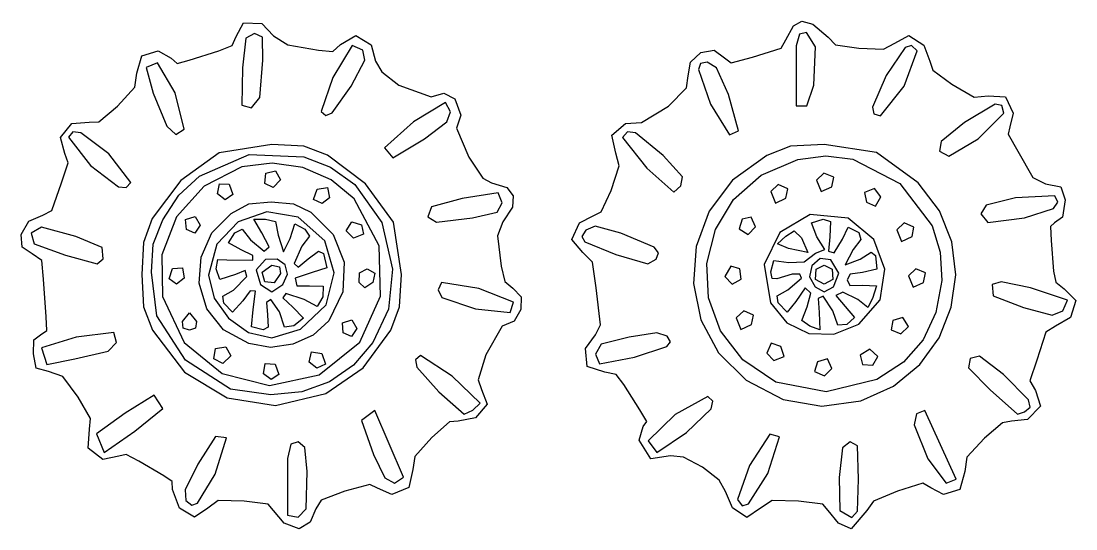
# Model space of a CAD drawing. Extents: x 1.4 to 78.7, y 1.5 to 53.2.
# Drawn here: x 6.37 to 29.73, y 41.98 to 53.22 of the extents above; entities that cross this region are included whole.
import ezdxf

# ---------------------------------------------------------------- set-up
doc = ezdxf.new("R2010")
doc.units = 0

msp = doc.modelspace()

# ---------------------------------------------------------------- linework, layer by layer
at = {"layer": 'Image'}
for p, q in [((11.129425, 52.873886), (11.294198, 53.182842)), ((11.294198, 53.182842), (11.699982, 53.161459)), ((11.699982, 53.161459), (11.960375, 52.895362)), ((23.305694, 52.801352), (23.472866, 53.111509)), ((23.472866, 53.111509), (23.6566, 53.217936)), ((23.6566, 53.217936), (23.903321, 53.153743)), ((23.903321, 53.153743), (24.237184, 52.859048)), ((11.039791, 52.676715), (11.129425, 52.873886)), ((11.347128, 52.841795), (11.27568, 52.182132)), ((11.537042, 52.944131), (11.347128, 52.841795)), ((11.717555, 52.866234), (11.537042, 52.944131)), ((11.723349, 52.351465), (11.717555, 52.866234)), ((11.960375, 52.895362), (12.277874, 52.691887)), ((13.442216, 52.702283), (13.782317, 52.899118)), ((13.782317, 52.899118), (14.124441, 52.694276)), ((23.199861, 52.616771), (23.305694, 52.801352)), ((23.607099, 52.929188), (23.530075, 52.67331)), ((23.761976, 52.969642), (23.607099, 52.929188)), ((23.962008, 52.651871), (23.761976, 52.969642)), ((24.237184, 52.859048), (24.40468, 52.696377)), ((25.716703, 52.730598), (26.026887, 52.901798)), ((26.026887, 52.901798), (26.356, 52.685854)), ((9.043926, 52.449926), (9.406035, 52.557061)), ((9.406035, 52.557061), (9.689612, 52.400866)), ((10.092496, 52.354223), (10.748426, 52.560617)), ((10.748426, 52.560617), (11.039791, 52.676715)), ((12.277874, 52.691887), (12.953432, 52.573203)), ((12.953432, 52.573203), (13.274624, 52.546545)), ((13.274624, 52.546545), (13.442216, 52.702283)), ((13.703505, 52.681281), (13.275153, 51.970966)), ((13.934015, 52.578589), (13.703505, 52.681281)), ((13.978688, 52.352899), (13.934015, 52.578589)), ((14.124441, 52.694276), (14.217835, 52.334444)), ((21.421799, 52.520549), (21.714522, 52.571824)), ((21.714522, 52.571824), (21.944926, 52.405201)), ((22.561738, 52.419164), (23.199861, 52.616771)), ((23.530075, 52.67331), (23.534398, 51.346651)), ((23.921597, 51.802094), (23.962008, 52.651871)), ((24.40468, 52.696377), (24.921118, 52.616404)), ((24.921118, 52.616404), (25.462525, 52.597482)), ((25.462525, 52.597482), (25.716703, 52.730598)), ((25.941476, 52.633044), (25.527042, 52.014846)), ((25.919882, 51.775618), (26.206986, 52.557885)), ((26.083491, 52.674662), (25.941476, 52.633044)), ((26.206986, 52.557885), (26.083491, 52.674662)), ((26.356, 52.685854), (26.488677, 52.334295)), ((8.929306, 52.062848), (9.043926, 52.449926)), ((9.689612, 52.400866), (9.82236, 52.282199)), ((9.82236, 52.282199), (10.092496, 52.354223)), ((11.653122, 51.525966), (11.723349, 52.351465)), ((13.680372, 51.779966), (13.978688, 52.352899)), ((14.217835, 52.334444), (14.35453, 52.097013)), ((21.189538, 52.312114), (21.421799, 52.520549)), ((21.944926, 52.405201), (22.090084, 52.291935)), ((22.090084, 52.291935), (22.561738, 52.419164)), ((26.488677, 52.334295), (26.559145, 52.135639)), ((9.38736, 52.295296), (9.14202, 52.188792)), ((9.14202, 52.188792), (9.29767, 51.621794)), ((9.782936, 51.628273), (9.38736, 52.295296)), ((11.27568, 52.182132), (11.259509, 51.356633)), ((14.35453, 52.097013), (14.732397, 51.804033)), ((21.140521, 52.007262), (21.189538, 52.312114)), ((21.411573, 52.277718), (21.372486, 52.147664)), ((21.372486, 52.147664), (21.633494, 51.376777)), ((21.557915, 52.309132), (21.411573, 52.277718)), ((21.770892, 52.18316), (21.557915, 52.309132)), ((22.032956, 51.596551), (21.770892, 52.18316)), ((26.559145, 52.135639), (26.976552, 51.821869)), ((8.884773, 51.75962), (8.929306, 52.062848)), ((13.275153, 51.970966), (13.012024, 51.21928)), ((21.101957, 51.744452), (21.140521, 52.007262)), ((25.527042, 52.014846), (25.223502, 51.311452)), ((8.50118, 51.338929), (8.884773, 51.75962)), ((9.29767, 51.621794), (9.59768, 50.890967)), ((9.983423, 50.830064), (9.782936, 51.628273)), ((13.25922, 51.185845), (13.680372, 51.779966)), ((13.680372, 51.779966), (13.680372, 51.779966)), ((14.732397, 51.804033), (15.451722, 51.540434)), ((15.451722, 51.540434), (15.732152, 51.625692)), ((15.732152, 51.625692), (15.975989, 51.498751)), ((20.706056, 51.335441), (21.101957, 51.744452)), ((23.766888, 51.346168), (23.921597, 51.802094)), ((23.921597, 51.802094), (23.921597, 51.802094)), ((25.398534, 51.124699), (25.919882, 51.775618)), ((25.919882, 51.775618), (25.919882, 51.775618)), ((26.976552, 51.821869), (27.473581, 51.536683)), ((11.47296, 51.29722), (11.653121, 51.525966)), ((11.653121, 51.525966), (11.653122, 51.525966)), ((15.769602, 51.420607), (15.057514, 50.986119)), ((15.879839, 51.207433), (15.769602, 51.420607)), ((15.975989, 51.498751), (16.105337, 51.135384)), ((22.25174, 50.792218), (22.032956, 51.596551)), ((27.473581, 51.536683), (27.780585, 51.568356)), ((27.780585, 51.568356), (28.163204, 51.544414)), ((28.163204, 51.544414), (28.334029, 51.179184)), ((8.089681, 50.98761), (8.50118, 51.338929)), ((11.259509, 51.356633), (11.47296, 51.29722)), ((13.012024, 51.21928), (13.120591, 51.12975)), ((13.120591, 51.12975), (13.25922, 51.185845)), ((15.794292, 50.985956), (15.879839, 51.207433)), ((20.109608, 50.973694), (20.706056, 51.335441)), ((21.633494, 51.376777), (22.05183, 50.700467)), ((23.534398, 51.346651), (23.766888, 51.346168)), ((25.223502, 51.311452), (25.253068, 51.166463)), ((25.253068, 51.166463), (25.398534, 51.124699)), ((27.93647, 51.381099), (27.256005, 50.976639)), ((27.558426, 50.615801), (28.129925, 51.178242)), ((28.08559, 51.353628), (27.93647, 51.381099)), ((28.129925, 51.178242), (28.08559, 51.353628)), ((28.334029, 51.179184), (28.265431, 50.875397)), ((7.243307, 50.639942), (7.493168, 50.951489)), ((7.493168, 50.951489), (7.878906, 50.985027)), ((7.878906, 50.985027), (8.089681, 50.98761)), ((15.057514, 50.986119), (14.415705, 50.412429)), ((15.301216, 50.613448), (15.794292, 50.985956)), ((16.105337, 51.135384), (16.01255, 50.851749)), ((19.450796, 50.692374), (19.750664, 50.955026)), ((19.750664, 50.955026), (20.109608, 50.973694)), ((27.256005, 50.976639), (26.744224, 50.557892)), ((7.517298, 50.76546), (7.416343, 50.651215)), ((7.691129, 50.745338), (7.517298, 50.76546)), ((8.310259, 50.280059), (7.691129, 50.745338)), ((9.59768, 50.890967), (9.793859, 50.706598)), ((9.793859, 50.706598), (9.983423, 50.830064)), ((9.983423, 50.830064), (9.983423, 50.830064)), ((16.01255, 50.851749), (16.280592, 50.208446)), ((19.534935, 50.299313), (19.450796, 50.692374)), ((19.795769, 50.767008), (19.689377, 50.641789)), ((19.972316, 50.74653), (19.795769, 50.767008)), ((20.584035, 50.247241), (19.972316, 50.74653)), ((22.05183, 50.700467), (22.25174, 50.792218)), ((22.25174, 50.792218), (22.25174, 50.792218)), ((28.265431, 50.875397), (28.222757, 50.713464)), ((28.222757, 50.713464), (28.436354, 50.337302)), ((7.336788, 50.287365), (7.243307, 50.639942)), ((7.416343, 50.651215), (7.905833, 50.020211)), ((11.918041, 50.488373), (10.756651, 50.303862)), ((12.630142, 50.447894), (11.918041, 50.488373)), ((13.156251, 50.254938), (12.630142, 50.447894)), ((14.602973, 50.192468), (15.301216, 50.613448)), ((15.301216, 50.613448), (15.301216, 50.613448)), ((19.689377, 50.641789), (20.2212, 49.965196)), ((23.403599, 50.448168), (22.882361, 50.246209)), ((24.152359, 50.48708), (23.403599, 50.448168)), ((25.308062, 50.313308), (24.152359, 50.48708)), ((26.744224, 50.557892), (26.702666, 50.342534)), ((26.914123, 50.230078), (27.558426, 50.615801)), ((27.558426, 50.615801), (27.558426, 50.615801)), ((7.414172, 50.085018), (7.336788, 50.287365)), ((8.799749, 49.649054), (8.310259, 50.280059)), ((10.756651, 50.303862), (9.908542, 49.690032)), ((10.319476, 49.7903), (11.421601, 50.267873)), ((11.421601, 50.267873), (12.630593, 50.217549)), ((12.630593, 50.217549), (13.217418, 49.983749)), ((13.997809, 49.6198), (13.156251, 50.254938)), ((14.415705, 50.412429), (14.602973, 50.192468)), ((19.615774, 50.013014), (19.534935, 50.299313)), ((21.015055, 49.769832), (20.584035, 50.247241)), ((22.882361, 50.246209), (22.123745, 49.700232)), ((23.569195, 50.159216), (24.187581, 50.236834)), ((24.187581, 50.236834), (24.784081, 50.162214)), ((26.234836, 49.64278), (25.308062, 50.313308)), ((26.702666, 50.342534), (26.914123, 50.230078)), ((28.436354, 50.337302), (28.771332, 49.754501)), ((7.260935, 49.638181), (7.414172, 50.085018)), ((7.905833, 50.020211), (8.524963, 49.554932)), ((11.260474, 49.99019), (10.420781, 49.564829)), ((11.929293, 50.077425), (11.260474, 49.99019)), ((12.607708, 49.976887), (11.929293, 50.077425)), ((13.217418, 49.983749), (13.761663, 49.605164)), ((16.280592, 50.208446), (16.596958, 49.740391)), ((19.434486, 49.471296), (19.615774, 50.013014)), ((22.753789, 49.811372), (23.569195, 50.159216)), ((24.784081, 50.162214), (25.829444, 49.625138)), ((9.866236, 49.364227), (10.319476, 49.7903)), ((11.767195, 49.62449), (11.79033, 49.85265)), ((11.79033, 49.85265), (12.00075, 49.905179)), ((12.00075, 49.905179), (12.113826, 49.706864)), ((13.233587, 49.706255), (12.607708, 49.976887)), ((20.2212, 49.965196), (20.823149, 49.431209)), ((20.977708, 49.569908), (21.015055, 49.769832)), ((22.142724, 49.274516), (22.753789, 49.811372)), ((24.147363, 49.853802), (23.983026, 49.69858)), ((24.362053, 49.761641), (24.147363, 49.853802)), ((24.318614, 49.55376), (24.362053, 49.761641)), ((28.771332, 49.754501), (29.05469, 49.618113)), ((7.051724, 49.028302), (7.260935, 49.638181)), ((8.524963, 49.554932), (8.698795, 49.53481)), ((8.698795, 49.53481), (8.799749, 49.649054)), ((8.799749, 49.649054), (8.799749, 49.649054)), ((9.908542, 49.690032), (9.274132, 48.848504)), ((10.420781, 49.564829), (9.813573, 48.890003)), ((10.71881, 49.393827), (10.760212, 49.618838)), ((10.760212, 49.618838), (10.978801, 49.609325)), ((10.978801, 49.609325), (11.057285, 49.381945)), ((11.950311, 49.537198), (11.767195, 49.62449)), ((11.767195, 49.62449), (11.767195, 49.62449)), ((12.113826, 49.706864), (11.950311, 49.537198)), ((12.92211, 49.502788), (13.156344, 49.538365)), ((13.156344, 49.538365), (13.201939, 49.30916)), ((13.744803, 49.28321), (13.233587, 49.706255)), ((13.761663, 49.605164), (14.357261, 48.760301)), ((14.612193, 48.771528), (13.997809, 49.6198)), ((16.596958, 49.740391), (16.788611, 49.642846)), ((16.788611, 49.642846), (17.123537, 49.533373)), ((17.123537, 49.533373), (17.267101, 49.354609)), ((20.823149, 49.431209), (20.977708, 49.569908)), ((20.977708, 49.569908), (20.977708, 49.569908)), ((22.123745, 49.700232), (21.602113, 49.01012)), ((23.131364, 49.599802), (22.967028, 49.44458)), ((23.346054, 49.507642), (23.131364, 49.599802)), ((23.983026, 49.69858), (24.087289, 49.445653)), ((24.087289, 49.445653), (24.318614, 49.55376)), ((24.318614, 49.55376), (24.318614, 49.55376)), ((25.263909, 49.515135), (25.043661, 49.423092)), ((25.407081, 49.331267), (25.263909, 49.515135)), ((25.829444, 49.625138), (26.541336, 48.68574)), ((26.708195, 49.021673), (26.234836, 49.64278)), ((29.05469, 49.618113), (29.394432, 49.549553)), ((29.394432, 49.549553), (29.486352, 49.263064)), ((9.50901, 48.81899), (9.866236, 49.364227)), ((10.888682, 49.265182), (10.71881, 49.393828)), ((10.71881, 49.393828), (10.71881, 49.393827)), ((11.057285, 49.381945), (10.888682, 49.265182)), ((12.844352, 49.269261), (12.92211, 49.502788)), ((13.201939, 49.30916), (13.032862, 49.180673)), ((14.296426, 48.245453), (13.744803, 49.28321)), ((16.139259, 49.29507), (15.45621, 49.110075)), ((16.930043, 49.419089), (16.139259, 49.29507)), ((17.024825, 49.199909), (16.930043, 49.419089)), ((17.267101, 49.354609), (17.253353, 49.097804)), ((19.213628, 48.999585), (19.434486, 49.471296)), ((22.967028, 49.44458), (23.071291, 49.191654)), ((23.071291, 49.191654), (23.302616, 49.29976)), ((23.302616, 49.29976), (23.346054, 49.507642)), ((23.302616, 49.29976), (23.302616, 49.29976)), ((25.043661, 49.423092), (25.08911, 49.212274)), ((25.286974, 49.123487), (25.407081, 49.331267)), ((25.407081, 49.331267), (25.407081, 49.331267)), ((28.391071, 49.304515), (27.741283, 49.147477)), ((29.257001, 49.355021), (28.391071, 49.304515)), ((29.321775, 49.209961), (29.257001, 49.355021)), ((11.02271, 48.964803), (11.412648, 49.173041)), ((11.412648, 49.173041), (11.910351, 49.218803)), ((11.910351, 49.218803), (12.402578, 49.174774)), ((12.402578, 49.174774), (12.781629, 48.99167)), ((13.032862, 49.180673), (12.844352, 49.269261)), ((12.844352, 49.269261), (12.844352, 49.269261)), ((15.45621, 49.110075), (15.375471, 48.885827)), ((16.908973, 48.988224), (17.024825, 49.199909)), ((17.253353, 49.097804), (17.038028, 48.777056)), ((21.741582, 48.60488), (22.142724, 49.274516)), ((25.08911, 49.212274), (25.286974, 49.123487)), ((27.741283, 49.147477), (27.623688, 48.954299)), ((28.588415, 48.864631), (29.225897, 49.075447)), ((29.225897, 49.075447), (29.321775, 49.209961)), ((29.486352, 49.263064), (29.427485, 48.882395)), ((6.542601, 48.790003), (6.85117, 48.922468)), ((6.85117, 48.922468), (7.051724, 49.028302)), ((9.274132, 48.848504), (9.081677, 48.321967)), ((9.297719, 48.28021), (9.50901, 48.81899)), ((9.813573, 48.890003), (9.489824, 48.048724)), ((10.011862, 48.831503), (10.222423, 48.89273)), ((10.030594, 48.60499), (10.011862, 48.831503)), ((10.222423, 48.89273), (10.33409, 48.705945)), ((10.596856, 48.532152), (11.02271, 48.964803)), ((11.812817, 49.000183), (11.17308, 48.77629)), ((11.698012, 48.536631), (11.520316, 48.837803)), ((11.520316, 48.837803), (11.77781, 48.837803)), ((11.77781, 48.837803), (12.001007, 48.785458)), ((12.50357, 48.877849), (11.812817, 49.000183)), ((13.094668, 48.355144), (12.50357, 48.877849)), ((12.781629, 48.99167), (13.282705, 48.496774)), ((15.375471, 48.885827), (15.570725, 48.767796)), ((15.570725, 48.767796), (16.363036, 48.867688)), ((16.363036, 48.867689), (16.908973, 48.988224)), ((16.363036, 48.867688), (16.363036, 48.867689)), ((18.734316, 48.752477), (19.037124, 48.908716)), ((19.037124, 48.908716), (19.213628, 48.999585)), ((21.602113, 49.01012), (21.313847, 48.22952)), ((22.333352, 48.838902), (22.266075, 48.621041)), ((22.537047, 48.877869), (22.333352, 48.838902)), ((22.628361, 48.663473), (22.537047, 48.877869)), ((23.842851, 48.940037), (23.168957, 48.540744)), ((24.683634, 48.854964), (23.842851, 48.940037)), ((23.874048, 48.758151), (24.129325, 48.837802)), ((24.129325, 48.837802), (24.294697, 48.782087)), ((25.253653, 48.385699), (24.683634, 48.854964)), ((26.981345, 48.33075), (26.708195, 49.021673)), ((27.623688, 48.954299), (27.775297, 48.764164)), ((27.775297, 48.764164), (28.588415, 48.864631)), ((28.588415, 48.864631), (28.588415, 48.864631)), ((29.427485, 48.882395), (29.254119, 48.753137)), ((6.369992, 48.499136), (6.542601, 48.790003)), ((6.823224, 48.656049), (6.590331, 48.527312)), ((7.578592, 48.44985), (6.823224, 48.656049)), ((10.21625, 48.5245), (10.030593, 48.60499)), ((10.030593, 48.60499), (10.030594, 48.60499)), ((10.33409, 48.705945), (10.21625, 48.5245)), ((11.17308, 48.77629), (10.703305, 48.28305)), ((11.10408, 48.532755), (11.267119, 48.61472)), ((11.267119, 48.61472), (11.447, 48.380834)), ((12.001007, 48.785458), (12.06134, 48.484551)), ((12.33103, 48.411196), (12.430854, 48.730888)), ((12.430854, 48.730888), (12.653958, 48.61143)), ((12.653958, 48.61143), (12.75828, 48.457031)), ((13.569039, 48.574745), (13.690944, 48.776757)), ((13.690944, 48.776757), (13.908804, 48.709479)), ((13.908804, 48.709479), (13.947772, 48.505784)), ((14.357261, 48.760301), (14.595292, 47.727113)), ((14.794426, 47.610138), (14.612193, 48.771528)), ((17.038028, 48.777056), (16.917421, 48.469832)), ((18.566249, 48.389366), (18.734316, 48.752477)), ((18.871007, 48.595193), (18.789137, 48.453153)), ((19.077958, 48.683953), (18.871007, 48.595193)), ((19.64989, 48.523058), (19.077958, 48.683953)), ((21.555946, 47.858693), (21.741582, 48.60488)), ((22.266075, 48.621041), (22.468086, 48.499137)), ((22.468086, 48.499137), (22.628361, 48.663473)), ((22.628361, 48.663473), (22.628361, 48.663473)), ((23.30583, 48.456926), (23.488165, 48.57877)), ((23.488165, 48.57877), (23.652436, 48.425522)), ((23.990789, 48.444243), (23.874048, 48.758151)), ((24.294697, 48.782087), (24.273689, 48.448503)), ((24.55989, 48.393996), (24.682887, 48.656935)), ((24.682887, 48.656935), (24.916898, 48.538408)), ((25.925362, 48.753136), (25.761024, 48.597915)), ((25.761024, 48.597915), (25.865287, 48.344988)), ((26.140051, 48.660976), (25.925362, 48.753136)), ((26.096613, 48.453095), (26.140051, 48.660976)), ((26.541336, 48.68574), (26.720995, 48.108218)), ((29.254119, 48.753137), (29.160409, 48.676543)), ((29.160409, 48.676543), (29.17851, 48.36032)), ((6.390844, 48.213447), (6.369992, 48.499136)), ((6.590331, 48.527312), (6.660799, 48.291953)), ((8.164278, 48.211521), (7.578592, 48.44985)), ((10.355422, 47.997565), (10.596856, 48.532152)), ((10.961921, 48.312356), (11.10408, 48.532755)), ((11.447, 48.380834), (11.752963, 48.131485)), ((11.862767, 48.221986), (11.698012, 48.536631)), ((12.06134, 48.484551), (12.182847, 48.109655)), ((12.182847, 48.109655), (12.33103, 48.411196)), ((12.75828, 48.457031), (12.586127, 48.235485)), ((13.302965, 47.648501), (13.094668, 48.355144)), ((13.282705, 48.496774), (13.523862, 47.886552)), ((13.733376, 48.41447), (13.569039, 48.574745)), ((13.569039, 48.574745), (13.569039, 48.574745)), ((13.947772, 48.505784), (13.733376, 48.41447)), ((16.917421, 48.469832), (17.001278, 47.796323)), ((18.807393, 48.097783), (18.566249, 48.389366)), ((18.789137, 48.453153), (18.853268, 48.331396)), ((20.389314, 48.214786), (19.64989, 48.523058)), ((23.168957, 48.540744), (22.822031, 47.830997)), ((23.12048, 48.289187), (23.30583, 48.456926)), ((23.652436, 48.425522), (23.788282, 48.099788)), ((24.16564, 48.161328), (23.990789, 48.444243)), ((24.273689, 48.448503), (24.250487, 48.127075)), ((24.374334, 48.089364), (24.55989, 48.393996)), ((24.96111, 48.387089), (24.791017, 48.164289)), ((24.916898, 48.538408), (24.96111, 48.387089)), ((25.494422, 47.730855), (25.253653, 48.385699)), ((25.865287, 48.344988), (26.096613, 48.453095)), ((26.096613, 48.453095), (26.096613, 48.453095)), ((29.17851, 48.36032), (29.232352, 47.687607)), ((6.617688, 48.066147), (6.390844, 48.213447)), ((6.660799, 48.291953), (7.351604, 48.040737)), ((8.183655, 47.955729), (8.164278, 48.211521)), ((9.081677, 48.321967), (9.040102, 47.610138)), ((9.254761, 47.660115), (9.297719, 48.28021)), ((10.703305, 48.28305), (10.522436, 47.597343)), ((11.245093, 48.159023), (10.961921, 48.312356)), ((11.500632, 48.029046), (11.245093, 48.159023)), ((11.752963, 48.131485), (11.862767, 48.221986)), ((12.586127, 48.235485), (12.417545, 47.855748)), ((12.728883, 47.95504), (12.951508, 48.130706)), ((12.951508, 48.130706), (13.063751, 48.074317)), ((14.327157, 47.129834), (14.296426, 48.245453)), ((18.853268, 48.331396), (19.538032, 48.052295)), ((20.484373, 48.087474), (20.389314, 48.214786)), ((21.313847, 48.22952), (21.25533, 47.412077)), ((23.361253, 48.186314), (23.12048, 48.289187)), ((23.788282, 48.099788), (23.361253, 48.186314)), ((23.361253, 48.186314), (23.361253, 48.186314)), ((23.956213, 48.081704), (24.16564, 48.161328)), ((24.250487, 48.127075), (24.374334, 48.089364)), ((24.791017, 48.164289), (24.61506, 47.828265)), ((27.064118, 47.607426), (26.981345, 48.33075)), ((6.827516, 47.922991), (6.617688, 48.066147)), ((6.868666, 47.505774), (6.827516, 47.922991)), ((7.351604, 48.040737), (8.05755, 47.84464)), ((8.05755, 47.84464), (8.183655, 47.955729)), ((8.183655, 47.955729), (8.183655, 47.955729)), ((9.489824, 48.048724), (9.500506, 47.124002)), ((10.313085, 47.418631), (10.355422, 47.997565)), ((10.690376, 47.738751), (10.72589, 47.946288)), ((10.72589, 47.946288), (10.923209, 47.934785)), ((10.923209, 47.934785), (11.499712, 47.92574)), ((11.499712, 47.92574), (11.500632, 48.029046)), ((11.783445, 47.946393), (11.575704, 47.714271)), ((12.039035, 47.950824), (11.783445, 47.946393)), ((12.214142, 47.822284), (12.039035, 47.950824)), ((12.507512, 47.776971), (12.728883, 47.95504)), ((13.063751, 48.074317), (13.136277, 47.757354)), ((13.523862, 47.886552), (13.494081, 47.227194)), ((19.020879, 47.881906), (18.807393, 48.097783)), ((19.100011, 47.318555), (19.020879, 47.881906)), ((19.538032, 48.052295), (20.249687, 47.845284)), ((20.249687, 47.845284), (20.430557, 47.953053)), ((20.430557, 47.953053), (20.484373, 48.087474)), ((20.430557, 47.953053), (20.430557, 47.953053)), ((22.967028, 47.671635), (23.036157, 47.923177)), ((23.036157, 47.923177), (23.367667, 47.878313)), ((23.367667, 47.878313), (23.710479, 47.893161)), ((23.710479, 47.893161), (23.956213, 48.081704)), ((24.061001, 47.966334), (23.881245, 47.804744)), ((24.300526, 47.939724), (24.061001, 47.966334)), ((24.475452, 47.641168), (24.300526, 47.939724)), ((24.61506, 47.828265), (24.951908, 47.950894)), ((24.951908, 47.950894), (25.192822, 48.103664)), ((25.192822, 48.103664), (25.285367, 48.028974)), ((25.285367, 48.028974), (25.315159, 47.727527)), ((26.720995, 48.108218), (26.755805, 47.481774)), ((9.373298, 46.695569), (9.254761, 47.660115)), ((9.646136, 47.519281), (9.724619, 47.746661)), ((9.724619, 47.746661), (9.943208, 47.756174)), ((9.943208, 47.756174), (9.981782, 47.533481)), ((10.770713, 47.498071), (10.690376, 47.738751)), ((11.332022, 47.697912), (11.117914, 47.612313)), ((11.367709, 47.565659), (11.332022, 47.697912)), ((11.575704, 47.714271), (11.669533, 47.392405)), ((11.706375, 47.666582), (11.92393, 47.821804)), ((11.765746, 47.451989), (11.706375, 47.666582)), ((11.92393, 47.821804), (12.093779, 47.78482)), ((12.093779, 47.78482), (12.11443, 47.632169)), ((12.269678, 47.617302), (12.214142, 47.822284)), ((12.417545, 47.855748), (12.507512, 47.776971)), ((12.816099, 47.652471), (12.438797, 47.528183)), ((13.136277, 47.757354), (12.816099, 47.652471)), ((13.124652, 46.93798), (13.302965, 47.648501)), ((13.855213, 47.43675), (13.865482, 47.645169)), ((13.865482, 47.645169), (14.034705, 47.737138)), ((14.034705, 47.737138), (14.205641, 47.639689)), ((14.595292, 47.727113), (14.501932, 46.841138)), ((17.001278, 47.796323), (17.082571, 47.454469)), ((21.5914, 47.092185), (21.555946, 47.858693)), ((22.086574, 47.794466), (21.950664, 47.568356)), ((22.2832, 47.739089), (22.086574, 47.794466)), ((22.315137, 47.511983), (22.2832, 47.739089)), ((22.822031, 47.830997), (22.96215, 46.984706)), ((22.996709, 47.521883), (22.967028, 47.671635)), ((23.881245, 47.804744), (23.823207, 47.560642)), ((23.962223, 47.504305), (23.970912, 47.727344)), ((23.970912, 47.727344), (24.150357, 47.821804)), ((24.150357, 47.821804), (24.331589, 47.727344)), ((24.331589, 47.727344), (24.344498, 47.504305)), ((24.999025, 47.65247), (24.725973, 47.621224)), ((25.315159, 47.727527), (24.999025, 47.65247)), ((25.389462, 47.052245), (25.494422, 47.730855)), ((26.179361, 47.737138), (26.015023, 47.581916)), ((26.39405, 47.644977), (26.179361, 47.737138)), ((26.350613, 47.437096), (26.39405, 47.644977)), ((29.232352, 47.687607), (29.27945, 47.442009)), ((6.927518, 46.676282), (6.868666, 47.505774)), ((9.040102, 47.610138), (9.080139, 46.898587)), ((9.813093, 47.398471), (9.646136, 47.519281)), ((9.646136, 47.519281), (9.646136, 47.519281)), ((9.981782, 47.533481), (9.813093, 47.398471)), ((10.48452, 46.852939), (10.313085, 47.418631)), ((10.522436, 47.597343), (10.643297, 47.086846)), ((11.117914, 47.612313), (10.770713, 47.498071)), ((11.069438, 47.265206), (11.367709, 47.565659)), ((11.97303, 47.42871), (11.765746, 47.451989)), ((11.765746, 47.451989), (11.765746, 47.451989)), ((12.11443, 47.632169), (11.97303, 47.42871)), ((12.16655, 47.392405), (12.269678, 47.617302)), ((12.438797, 47.528183), (12.477043, 47.35833)), ((13.980628, 47.319296), (13.855213, 47.436752)), ((13.855213, 47.436752), (13.855213, 47.43675)), ((14.158627, 47.437096), (13.980628, 47.319296)), ((14.205641, 47.639689), (14.158627, 47.437096)), ((14.751578, 46.899548), (14.794426, 47.610138)), ((15.680837, 47.437797), (15.603781, 47.269888)), ((16.506441, 47.298433), (15.680837, 47.437797)), ((17.082571, 47.454469), (17.257869, 47.311586)), ((21.25533, 47.412077), (21.422945, 46.611438)), ((21.950664, 47.568356), (22.111304, 47.398471)), ((22.111304, 47.398471), (22.315137, 47.511983)), ((22.315137, 47.511983), (22.315137, 47.511983)), ((23.101893, 47.516774), (22.996709, 47.521883)), ((23.440559, 47.619677), (23.101893, 47.516774)), ((23.343703, 47.275121), (23.64725, 47.533263)), ((23.614288, 47.621429), (23.440559, 47.619677)), ((23.64725, 47.533263), (23.614288, 47.621429)), ((23.823207, 47.560642), (23.948834, 47.339715)), ((24.154362, 47.398471), (23.962223, 47.504305)), ((23.962223, 47.504305), (23.962223, 47.504305)), ((24.344498, 47.504305), (24.154362, 47.398471)), ((24.355884, 47.339715), (24.475452, 47.641168)), ((24.725973, 47.621224), (24.660359, 47.491194)), ((24.660359, 47.491194), (24.720012, 47.366326)), ((26.015023, 47.581916), (26.119286, 47.328989)), ((26.119286, 47.328989), (26.350613, 47.437096)), ((26.350613, 47.437096), (26.350613, 47.437096)), ((26.755805, 47.481774), (26.626209, 46.771478)), ((26.96634, 46.889114), (27.064118, 47.607426)), ((28.073895, 47.449314), (27.870115, 47.388991)), ((28.716418, 47.315765), (28.073895, 47.449314)), ((29.27945, 47.442009), (29.464151, 47.296614)), ((10.839652, 47.133819), (11.069438, 47.265206)), ((11.442475, 47.249664), (11.279241, 47.030044)), ((11.557615, 47.242432), (11.442475, 47.249664)), ((11.505897, 46.835844), (11.557615, 47.242432)), ((11.669533, 47.392405), (11.918041, 47.229139)), ((11.918041, 47.229139), (12.16655, 47.392405)), ((12.16655, 47.392405), (12.16655, 47.392405)), ((12.232536, 47.188997), (12.168401, 47.098901)), ((12.639577, 47.058474), (12.232536, 47.188997)), ((12.477043, 47.35833), (12.756001, 47.361519)), ((12.756001, 47.361519), (13.060447, 47.353618)), ((13.060447, 47.353618), (13.049801, 47.118167)), ((13.494081, 47.227194), (13.18234, 46.584888)), ((15.603781, 47.269888), (15.688113, 47.100649)), ((17.270967, 46.998666), (16.506441, 47.298433)), ((17.257869, 47.311586), (17.438979, 47.119165)), ((19.202477, 46.499966), (19.100011, 47.318555)), ((23.110726, 47.142297), (23.343703, 47.275121)), ((23.733677, 47.313805), (23.522102, 47.015507)), ((23.856935, 47.196117), (23.733677, 47.313805)), ((23.77482, 46.897163), (23.856935, 47.196117)), ((23.948834, 47.339715), (24.152359, 47.229138)), ((24.152359, 47.229138), (24.355884, 47.339715)), ((24.355884, 47.339715), (24.355884, 47.339715)), ((24.565338, 47.221819), (24.406359, 47.150617)), ((24.89602, 47.056057), (24.565338, 47.221819)), ((24.720012, 47.366326), (24.999025, 47.375342)), ((24.999025, 47.375342), (25.310717, 47.35876)), ((25.310717, 47.35876), (25.223873, 47.077223)), ((27.870115, 47.388991), (27.894581, 47.141111)), ((29.539975, 47.04154), (28.716418, 47.315765)), ((29.464151, 47.296614), (29.725159, 47.033831)), ((9.500506, 47.124002), (9.977644, 46.105962)), ((10.643297, 47.086846), (10.958796, 46.643717)), ((10.858227, 46.977909), (10.839652, 47.133819)), ((11.053789, 46.780057), (10.858227, 46.977909)), ((11.279241, 47.030044), (11.053789, 46.780057)), ((11.900493, 47.059805), (11.806105, 46.992701)), ((11.806105, 46.992701), (11.823554, 46.721139)), ((12.090604, 46.784639), (11.900493, 47.059805)), ((12.168401, 47.098901), (12.383166, 46.891274)), ((12.927447, 46.902402), (12.639577, 47.058474)), ((13.049801, 47.118167), (12.927447, 46.902402)), ((13.872972, 46.117171), (14.327157, 47.129834)), ((15.688113, 47.100649), (16.428945, 46.85432)), ((17.200112, 46.769575), (17.270966, 46.998666)), ((17.270966, 46.998666), (17.270967, 46.998666)), ((17.438979, 47.119165), (17.438549, 46.835606)), ((21.853524, 46.361588), (21.5914, 47.092185)), ((22.96215, 46.984706), (23.322897, 46.539922)), ((23.132492, 46.982368), (23.110726, 47.142297)), ((23.329235, 46.776236), (23.132492, 46.982368)), ((23.522102, 47.015507), (23.329235, 46.776236)), ((24.126634, 47.129232), (24.019221, 47.08305)), ((24.019221, 47.08305), (24.037657, 46.769528)), ((24.345121, 46.805676), (24.126634, 47.129232)), ((24.406359, 47.150617), (24.618025, 46.905599)), ((25.116055, 46.882976), (24.89602, 47.056057)), ((24.922293, 46.511679), (25.389462, 47.052245)), ((25.223873, 47.077223), (25.116055, 46.882976)), ((27.894581, 47.141111), (28.561917, 46.879497)), ((29.433126, 46.806987), (29.539975, 47.04154)), ((29.539975, 47.04154), (29.539975, 47.04154)), ((29.725159, 47.033831), (29.605299, 46.660624)), ((9.080139, 46.898587), (9.278081, 46.382473)), ((9.943655, 46.572972), (10.09771, 46.763472)), ((10.09771, 46.763472), (10.251765, 46.572972)), ((10.848595, 46.387965), (10.48452, 46.852939)), ((11.468644, 46.455293), (11.505897, 46.835844)), ((11.823554, 46.721139), (11.840823, 46.444148)), ((12.203329, 46.445279), (12.090604, 46.784639)), ((12.383166, 46.891274), (12.622172, 46.644649)), ((12.555919, 46.40364), (13.124652, 46.93798)), ((14.501932, 46.841138), (14.16012, 46.110307)), ((14.556011, 46.382473), (14.751578, 46.899548)), ((16.428945, 46.85432), (17.200112, 46.769575)), ((17.438549, 46.835606), (17.28928, 46.578925)), ((22.369365, 46.805806), (22.205029, 46.650583)), ((22.584055, 46.713645), (22.369365, 46.805806)), ((22.540617, 46.505764), (22.584055, 46.713645)), ((23.657062, 46.595849), (23.77482, 46.897163)), ((24.037657, 46.769528), (24.058036, 46.38784)), ((24.454602, 46.4936), (24.345121, 46.805676)), ((24.618025, 46.905599), (24.819922, 46.658204)), ((26.626209, 46.771478), (26.343059, 46.168005)), ((26.697843, 46.213228), (26.96634, 46.889114)), ((28.561917, 46.879497), (29.197308, 46.708213)), ((29.197308, 46.708213), (29.433126, 46.806987)), ((6.941271, 46.373031), (6.927518, 46.676282)), ((10.007773, 45.714881), (9.373298, 46.695569)), ((9.960603, 46.422741), (9.943655, 46.572972)), ((9.943655, 46.572972), (9.943655, 46.572972)), ((10.251765, 46.572972), (10.234817, 46.422741)), ((10.958796, 46.643717), (11.405016, 46.33135)), ((12.410012, 46.478379), (12.203329, 46.445279)), ((12.622172, 46.644649), (12.410012, 46.478379)), ((13.18234, 46.584888), (12.834822, 46.267925)), ((13.48319, 46.545506), (13.693752, 46.606732)), ((13.501923, 46.318993), (13.48319, 46.545506)), ((13.693752, 46.606732), (13.805419, 46.419948)), ((17.28928, 46.578925), (17.023876, 46.467138)), ((19.088176, 46.277408), (19.202477, 46.499966)), ((21.422945, 46.611438), (21.813076, 45.881248)), ((22.205029, 46.650583), (22.309292, 46.397657)), ((22.309292, 46.397657), (22.540617, 46.505764)), ((22.540617, 46.505764), (22.540617, 46.505764)), ((23.322897, 46.539922), (23.809991, 46.303132)), ((23.83486, 46.469778), (23.657062, 46.595849)), ((24.3632, 46.288873), (24.922293, 46.511679)), ((24.653978, 46.507447), (24.454602, 46.4936)), ((24.819922, 46.658204), (24.653978, 46.507447)), ((24.922293, 46.511679), (24.922293, 46.511679)), ((25.675259, 46.592815), (25.636291, 46.38912)), ((25.893118, 46.660093), (25.675259, 46.592815)), ((26.015023, 46.458081), (25.893118, 46.660093)), ((29.605299, 46.660624), (29.272733, 46.46714)), ((6.653005, 46.169778), (6.798351, 46.273962)), ((6.798351, 46.273962), (6.941271, 46.373031)), ((8.425546, 46.326691), (7.592416, 46.227013)), ((8.484232, 46.105624), (8.425546, 46.326691)), ((9.278081, 46.382473), (9.989484, 45.450637)), ((10.09771, 46.382473), (9.960603, 46.422741)), ((10.234817, 46.422741), (10.09771, 46.382473)), ((11.414938, 46.081644), (10.848595, 46.387965)), ((11.405016, 46.33135), (11.918041, 46.21314)), ((11.728542, 46.383769), (11.468644, 46.455293)), ((11.468644, 46.455293), (11.468644, 46.455293)), ((11.840823, 46.444148), (11.728542, 46.383769)), ((11.918041, 46.21314), (12.555919, 46.40364)), ((12.834822, 46.267925), (12.383716, 46.066808)), ((12.555919, 46.40364), (12.555919, 46.40364)), ((13.687579, 46.238503), (13.501922, 46.318993)), ((13.501922, 46.318993), (13.501923, 46.318993)), ((13.805419, 46.419948), (13.687579, 46.238503)), ((13.944968, 45.544963), (14.556011, 46.382473)), ((17.023876, 46.467138), (16.662799, 45.834002)), ((18.863284, 45.972518), (19.088176, 46.277408)), ((20.449075, 46.323325), (19.834365, 46.224943)), ((20.677402, 46.249846), (20.449075, 46.323325)), ((20.748553, 46.12497), (20.677402, 46.249846)), ((22.347903, 45.72313), (21.853524, 46.361588)), ((23.809991, 46.303132), (24.3632, 46.288873)), ((24.058036, 46.38784), (23.83486, 46.469778)), ((23.83486, 46.469778), (23.83486, 46.469778)), ((25.636291, 46.38912), (25.850688, 46.297806)), ((25.850688, 46.297806), (26.015023, 46.458081)), ((26.015023, 46.458081), (26.015023, 46.458081)), ((29.063019, 46.338457), (28.861007, 45.712619)), ((29.272733, 46.46714), (29.063019, 46.338457)), ((6.642359, 45.859875), (6.653005, 46.169778)), ((7.592416, 46.227013), (6.820524, 45.986337)), ((8.298546, 45.91848), (8.484232, 46.105624)), ((9.977644, 46.105962), (10.821268, 45.424119)), ((11.890072, 45.99892), (11.414938, 46.081644)), ((11.414938, 46.081644), (11.414938, 46.081644)), ((12.383716, 46.066808), (11.890072, 45.99892)), ((12.969847, 45.388279), (13.872972, 46.117171)), ((14.16012, 46.110307), (13.728421, 45.605169)), ((19.216567, 46.067434), (19.087909, 45.850176)), ((19.834365, 46.224943), (19.216567, 46.067434)), ((19.948111, 45.783678), (20.665563, 46.015137)), ((20.665563, 46.015137), (20.748553, 46.12497)), ((22.975152, 46.091168), (22.882361, 45.869484)), ((23.195048, 46.017835), (22.975152, 46.091168)), ((23.268382, 45.797939), (23.195048, 46.017835)), ((26.343059, 46.168005), (25.907051, 45.672416)), ((26.268454, 45.617183), (26.697843, 46.213228)), ((6.707368, 45.540113), (6.642359, 45.859875)), ((6.820524, 45.986337), (6.941224, 45.621725)), ((7.557714, 45.748785), (8.298546, 45.91848)), ((10.636545, 45.746908), (10.673443, 45.976074)), ((10.673443, 45.976074), (10.904313, 46.008127)), ((11.013161, 45.812202), (10.836196, 45.640232)), ((10.904313, 46.008127), (11.013161, 45.812202)), ((12.750807, 45.668499), (12.796403, 45.897703)), ((12.796403, 45.897703), (13.030637, 45.862126)), ((13.030637, 45.862126), (13.108395, 45.628599)), ((15.21059, 45.816799), (15.104348, 45.721559)), ((15.915717, 45.361406), (15.21059, 45.816799)), ((16.662799, 45.834002), (16.489278, 45.279034)), ((18.905911, 45.574673), (18.863284, 45.972518)), ((19.087909, 45.850176), (19.176603, 45.636199)), ((19.176603, 45.636199), (19.948111, 45.783679)), ((19.948111, 45.783679), (19.948111, 45.783678)), ((21.813076, 45.881248), (22.422104, 45.275153)), ((22.882361, 45.869484), (23.037976, 45.705767)), ((23.037976, 45.705767), (23.268382, 45.797939)), ((23.268382, 45.797939), (23.268382, 45.797939)), ((25.165701, 45.95914), (24.947176, 45.825909)), ((24.947176, 45.825909), (25.000176, 45.619762)), ((25.337691, 45.798865), (25.165701, 45.95914)), ((25.229313, 45.60264), (25.337691, 45.798865)), ((25.337691, 45.798865), (25.337691, 45.798865)), ((27.593983, 45.805314), (27.385216, 45.753099)), ((28.124453, 45.400146), (27.593983, 45.805314)), ((6.941224, 45.621725), (7.557714, 45.748785)), ((7.557714, 45.748785), (7.557714, 45.748785)), ((11.008943, 45.071305), (10.007773, 45.714881)), ((10.836196, 45.640232), (10.636545, 45.746908)), ((10.636545, 45.746908), (10.636545, 45.746908)), ((11.734809, 45.414499), (11.776211, 45.63951)), ((11.776211, 45.63951), (11.9948, 45.629998)), ((11.9948, 45.629998), (12.073283, 45.402618)), ((12.919885, 45.540012), (12.750807, 45.668499)), ((12.750807, 45.668499), (12.750807, 45.668499)), ((13.108395, 45.628599), (12.919885, 45.540012)), ((13.1171, 44.979451), (13.944968, 45.544963)), ((13.728421, 45.605169), (13.199747, 45.239454)), ((15.104348, 45.721559), (15.13436, 45.56225)), ((15.13436, 45.56225), (15.622203, 45.014276)), ((19.292225, 45.451141), (18.905911, 45.574673)), ((23.080118, 45.233044), (22.347903, 45.72313)), ((24.007217, 45.68095), (23.938928, 45.465846)), ((24.222321, 45.749239), (24.007217, 45.68095)), ((24.321693, 45.53081), (24.222321, 45.749239)), ((25.000176, 45.619762), (25.229313, 45.60264)), ((25.907051, 45.672416), (25.318879, 45.285772)), ((25.688005, 45.138394), (26.268454, 45.617183)), ((27.385216, 45.753099), (27.349041, 45.54836)), ((27.349041, 45.54836), (27.823837, 45.063261)), ((28.861007, 45.712619), (28.705531, 45.256732)), ((6.97739, 45.467721), (6.707368, 45.540113)), ((7.292934, 45.357259), (6.97739, 45.467721)), ((7.636599, 44.899946), (7.292934, 45.357259)), ((9.989484, 45.450637), (10.930031, 44.882953)), ((10.821268, 45.424119), (11.871846, 45.158286)), ((11.90468, 45.285855), (11.734809, 45.4145)), ((11.734809, 45.4145), (11.734809, 45.414499)), ((11.871846, 45.158286), (12.969847, 45.388279)), ((12.073283, 45.402618), (11.90468, 45.285855)), ((12.969847, 45.388279), (12.969847, 45.388279)), ((16.532369, 44.7679), (15.915717, 45.361406)), ((19.54865, 45.399071), (19.292225, 45.451141)), ((19.715186, 45.175974), (19.54865, 45.399071)), ((23.938928, 45.465846), (24.157356, 45.366474)), ((24.157356, 45.366474), (24.321693, 45.53081)), ((24.321693, 45.53081), (24.321693, 45.53081)), ((28.676059, 44.837051), (28.124453, 45.400146)), ((13.199747, 45.239454), (12.585222, 45.018865)), ((16.489278, 45.279034), (16.566792, 45.065955)), ((20.068562, 44.614856), (19.715186, 45.175974)), ((22.422104, 45.275153), (23.246413, 44.8468)), ((24.192642, 45.013638), (23.080118, 45.233044)), ((23.080118, 45.233044), (23.080118, 45.233044)), ((25.318879, 45.285772), (24.192642, 45.013638)), ((24.966322, 44.814273), (25.688005, 45.138394)), ((28.705531, 45.256732), (28.827538, 45.04692)), ((7.907857, 44.422779), (7.636599, 44.899946)), ((9.316238, 44.943141), (8.673647, 44.540975)), ((9.505045, 44.648851), (9.316238, 44.943141)), ((10.930031, 44.882953), (12.004358, 44.714274)), ((11.895967, 44.949107), (11.008943, 45.071305)), ((11.008943, 45.071305), (11.008943, 45.071305)), ((12.585222, 45.018865), (11.895967, 44.949107)), ((12.004358, 44.714274), (13.1171, 44.979451)), ((13.1171, 44.979451), (13.1171, 44.979451)), ((15.622203, 45.014276), (16.178102, 44.523803)), ((16.566792, 45.065955), (16.690032, 44.739824)), ((21.577333, 44.909721), (20.855414, 44.515648)), ((21.688388, 44.805965), (21.577333, 44.909721)), ((23.246413, 44.8468), (24.099485, 44.698426)), ((27.823837, 45.063261), (28.430745, 44.519808)), ((28.827538, 45.04692), (28.938882, 44.698164)), ((8.885368, 44.147776), (9.505045, 44.648851)), ((16.368602, 44.607454), (16.532369, 44.7679)), ((16.690032, 44.739824), (16.431021, 44.437374)), ((20.224911, 44.36281), (20.068562, 44.614856)), ((21.105195, 44.117642), (21.646515, 44.63903)), ((21.646515, 44.63903), (21.688388, 44.805965)), ((24.099485, 44.698426), (24.966322, 44.814273)), ((24.966322, 44.814273), (24.966322, 44.814273)), ((28.590429, 44.5712), (28.709613, 44.672815)), ((28.938882, 44.698164), (28.656089, 44.403841)), ((28.709613, 44.672815), (28.676059, 44.837051)), ((7.88163, 44.188986), (7.907857, 44.422779)), ((8.673647, 44.540975), (8.040321, 44.086076)), ((14.199181, 44.604475), (13.907706, 44.381818)), ((13.907706, 44.381818), (14.173444, 43.628878)), ((14.839038, 43.126095), (14.199181, 44.604475)), ((16.431021, 44.437374), (16.045671, 44.36793)), ((16.178102, 44.523803), (16.368602, 44.607454)), ((16.368602, 44.607454), (16.368602, 44.607454)), ((20.855414, 44.515648), (20.257698, 43.934461)), ((26.196464, 44.529082), (26.140548, 44.288549)), ((26.380349, 44.603179), (26.196464, 44.529082)), ((27.072828, 43.079627), (26.380349, 44.603179)), ((28.656089, 44.403841), (28.30102, 44.365845)), ((28.430745, 44.519808), (28.590429, 44.5712)), ((28.590429, 44.5712), (28.590429, 44.5712)), ((7.857007, 43.767889), (7.88163, 44.188986)), ((8.211015, 43.673143), (8.885368, 44.147776)), ((8.885368, 44.147776), (8.885368, 44.147776)), ((15.858466, 44.348954), (15.464497, 44.004619)), ((16.045671, 44.36793), (15.858466, 44.348954)), ((20.057217, 43.943829), (20.142745, 44.250543)), ((20.142745, 44.250543), (20.224911, 44.36281)), ((26.140548, 44.288549), (26.445754, 43.529656)), ((28.098613, 44.330084), (27.699125, 43.993141)), ((28.30102, 44.365845), (28.098613, 44.330084)), ((8.040321, 44.086076), (8.211015, 43.673143)), ((10.671067, 44.030691), (10.280632, 43.4157)), ((10.665481, 43.19657), (10.921416, 44.000902)), ((10.921416, 44.000902), (10.671067, 44.030691)), ((12.50164, 43.910279), (12.345197, 43.860894)), ((12.655167, 43.78595), (12.50164, 43.910279)), ((15.464497, 44.004619), (15.087238, 43.582878)), ((20.315212, 43.530082), (20.057217, 43.943829)), ((20.257698, 43.934461), (20.446637, 43.673143)), ((20.446637, 43.673143), (21.105195, 44.117642)), ((21.105195, 44.117642), (21.105195, 44.117642)), ((22.951489, 44.07614), (22.50021, 43.389068)), ((22.901205, 43.206183), (23.160279, 44.021758)), ((23.160279, 44.021758), (22.951489, 44.07614)), ((24.723859, 43.911864), (24.554942, 43.773737)), ((24.889137, 43.822448), (24.723859, 43.911864)), ((27.699125, 43.993141), (27.306921, 43.567482)), ((8.178225, 43.518857), (7.857007, 43.767889)), ((12.345197, 43.860894), (12.268807, 43.538629)), ((12.705324, 43.250807), (12.655167, 43.78595)), ((24.554942, 43.773737), (24.485672, 43.12281)), ((24.914358, 43.086365), (24.889137, 43.822448)), ((8.537253, 43.59335), (8.178225, 43.518857)), ((8.698608, 43.63155), (8.537253, 43.59335)), ((8.976632, 43.478196), (8.698608, 43.63155)), ((9.531387, 43.154922), (8.976632, 43.478196)), ((12.268807, 43.538629), (12.270817, 42.290256)), ((14.173444, 43.628878), (14.42709, 43.112135)), ((15.087238, 43.582878), (15.046157, 43.299518)), ((20.749367, 43.597927), (20.315212, 43.530082)), ((21.037569, 43.568375), (20.749367, 43.597927)), ((21.454891, 43.351026), (21.037569, 43.568375)), ((26.445754, 43.529656), (26.85315, 42.99581)), ((27.306921, 43.567482), (27.26626, 43.254589)), ((10.280632, 43.4157), (10.005493, 42.844431)), ((12.682544, 42.425308), (12.705324, 43.250807)), ((15.046157, 43.299518), (14.953557, 42.897352)), ((21.823467, 43.060765), (21.454891, 43.351026)), ((22.50021, 43.389068), (22.22942, 42.631035)), ((27.26626, 43.254589), (27.153473, 42.855015)), ((9.712078, 43.030409), (9.531387, 43.154922)), ((9.719825, 42.851074), (9.712078, 43.030409)), ((10.278187, 42.551261), (10.665481, 43.19657)), ((10.665481, 43.19657), (10.665481, 43.19657)), ((14.42709, 43.112135), (14.63911, 42.99581)), ((14.63911, 42.99581), (14.839038, 43.126095)), ((14.839038, 43.126095), (14.839038, 43.126095)), ((21.965432, 42.812474), (21.823467, 43.060765)), ((22.477741, 42.538021), (22.901205, 43.206183)), ((22.901205, 43.206183), (22.901205, 43.206183)), ((24.485672, 43.12281), (24.496355, 42.386917)), ((24.889545, 42.376808), (24.914358, 43.086365)), ((24.914358, 43.086365), (24.914358, 43.086365)), ((26.338994, 42.994074), (25.771811, 42.821054)), ((26.513362, 42.895151), (26.338994, 42.994074)), ((26.85315, 42.99581), (27.072828, 43.079627)), ((27.072828, 43.079627), (27.072828, 43.079627)), ((9.880134, 42.44369), (9.719825, 42.851074)), ((10.005493, 42.844431), (10.015833, 42.611451)), ((13.538549, 42.81867), (13.013389, 42.618395)), ((14.093967, 42.968706), (13.538549, 42.81867)), ((14.260903, 42.88217), (14.093967, 42.968706)), ((14.580793, 42.746456), (14.260903, 42.88217)), ((14.953557, 42.897352), (14.580793, 42.746456)), ((22.119769, 42.452136), (21.965432, 42.812474)), ((25.771811, 42.821054), (25.242646, 42.598587)), ((26.793746, 42.74742), (26.513362, 42.895151)), ((27.153473, 42.855015), (26.793746, 42.74742)), ((10.015833, 42.611451), (10.146717, 42.506971)), ((10.146717, 42.506971), (10.278187, 42.551261)), ((10.734046, 42.609193), (10.501574, 42.439956)), ((11.312051, 42.597069), (10.734046, 42.609193)), ((11.843613, 42.529058), (11.312051, 42.597069)), ((11.960375, 42.393628), (11.843613, 42.529058)), ((13.013389, 42.618395), (12.893226, 42.430357)), ((22.22942, 42.631035), (22.33465, 42.491917)), ((22.33465, 42.491917), (22.477741, 42.538021)), ((23.001988, 42.608954), (22.743042, 42.440186)), ((23.585665, 42.597299), (23.001988, 42.608954)), ((24.119816, 42.529116), (23.585665, 42.597299)), ((24.237026, 42.393628), (24.119816, 42.529116)), ((25.242646, 42.598587), (25.098868, 42.392548)), ((10.212809, 42.244917), (9.880134, 42.44369)), ((10.501574, 42.439956), (10.212809, 42.244917)), ((12.193208, 42.112905), (11.960375, 42.393628)), ((12.270817, 42.290256), (12.506754, 42.242206)), ((12.506754, 42.242206), (12.682542, 42.425308)), ((12.682542, 42.425308), (12.682544, 42.425308)), ((12.893226, 42.430357), (12.768556, 42.129365)), ((22.435496, 42.233811), (22.119769, 42.452136)), ((22.743042, 42.440186), (22.435496, 42.233811)), ((24.469859, 42.112905), (24.237026, 42.393628)), ((24.496355, 42.386917), (24.766192, 42.235108)), ((25.098868, 42.392548), (24.75001, 41.983202)), ((24.766192, 42.235108), (24.889545, 42.376808)), ((12.525826, 41.9832), (12.193208, 42.112905)), ((12.193208, 42.112905), (12.193208, 42.112905)), ((12.768556, 42.129365), (12.525826, 41.9832)), ((24.75001, 41.983202), (24.469859, 42.112905)), ((24.469859, 42.112905), (24.469859, 42.112905))]:
    msp.add_line(p, q, dxfattribs=at)

doc.saveas('drawing.dxf')
